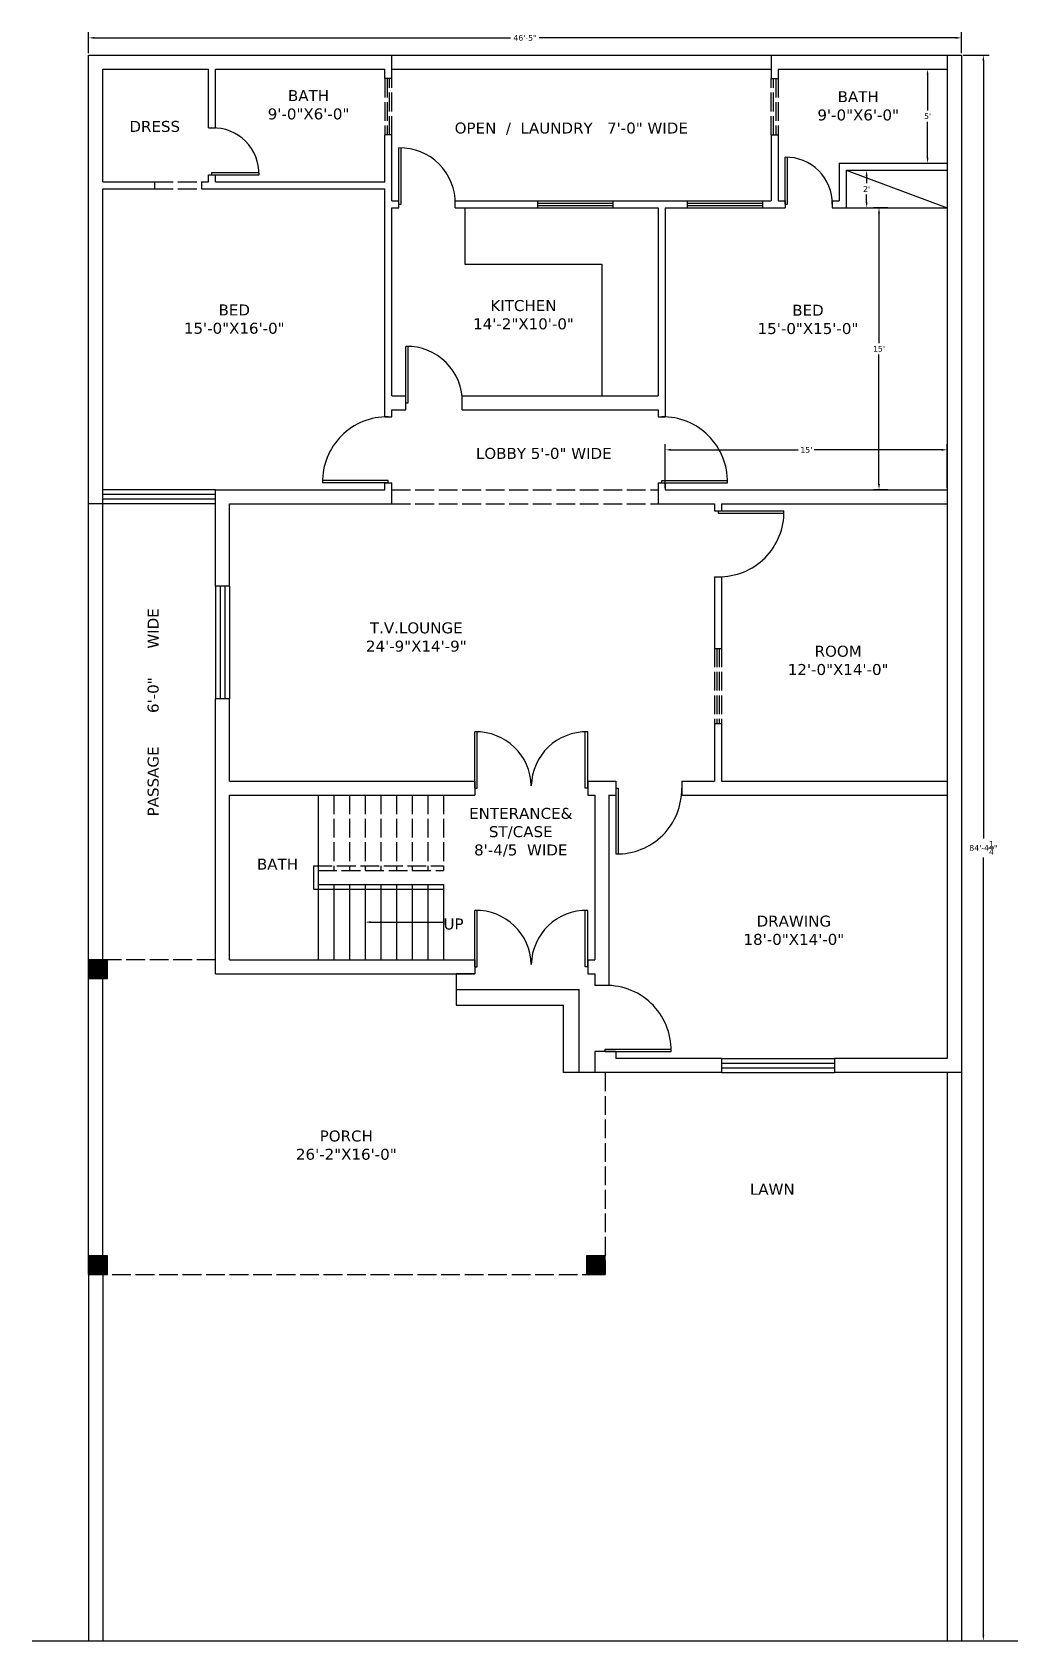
# Model space of a CAD drawing. Header units: inches. Extents: x 371 to 1000, y -1006 to 21.
import ezdxf

# ---------------------------------------------------------------- set-up
doc = ezdxf.new("R2010")
doc.units = ezdxf.units.IN
doc.header["$MEASUREMENT"] = 0
doc.linetypes.add('ACAD_ISO02W100', pattern=[15, 12, -3])
doc.styles.get("Standard").update_dxf_attribs({"font": 'verdana.ttf'})
doc.dimstyles.get("Standard").update_dxf_attribs({"dimscale": 20, "dimtxt": 0.18, "dimasz": 0.18, "dimexe": 0.18, "dimexo": 0.0625, "dimgap": 0.09, "dimtad": 0, "dimtih": 1, "dimtoh": 1, "dimdec": 3, "dimzin": 0, "dimdsep": 46, "dimlunit": 4, "dimtxsty": 'Standard', "dimcen": 0.09, "dimadec": 0, "dimazin": 0, "dimtfac": 1, "dimtdec": 3, "dimtofl": 0, "dimtmove": 0, "dimatfit": 3, "dimfxl": 1, "dimtolj": 1, "dimtzin": 0, "dimarcsym": 0})

# ---------------------------------------------------------------- blocks, each defined once
blk = doc.blocks.new('*D1')
at = {"color": 0, "lineweight": -2, "transparency": 16777216}
for p, q in [((965, 6.3), (981.4, 6.3)), ((977.8, 2.7), (977.8, -493.8)), ((977.8, -1002.4), (977.8, -505.9)), ((965, -1006), (981.4, -1006))]:
    blk.add_line(p, q, dxfattribs=at)
at = {"color": 0, "transparency": 16777216}
for points in [[(977.2, 2.7), (978.4, 2.7), (977.8, 6.3)], [(977.2, -1002.4), (978.4, -1002.4), (977.8, -1006)]]:
    blk.add_solid(points, dxfattribs=at)
at = {"layer": 'Defpoints', "color": 0, "transparency": 16777216}
for p in [(963.8, 6.3), (963.8, -1006), (977.8, -1006)]:
    blk.add_point(p, dxfattribs=at)
at = {"color": 0, "transparency": 16777216, "insert": (977.8, -499.8), "char_height": 3.6, "attachment_point": 5}
blk.add_mtext('\\A1;84\'-4{\\H1x;\\S1/4;}"', dxfattribs=at)
blk = doc.blocks.new('*D2')
at = {"color": 0, "lineweight": -2, "transparency": 16777216}
for p, q in [((406.8, 7.6), (406.8, 20.9)), ((963.8, 7.6), (963.8, 20.9)), ((410.4, 17.3), (676.1, 17.3)), ((960.2, 17.3), (694.4, 17.3))]:
    blk.add_line(p, q, dxfattribs=at)
at = {"color": 0, "transparency": 16777216}
for points in [[(410.4, 17.9), (410.4, 16.7), (406.8, 17.3)], [(960.2, 17.9), (960.2, 16.7), (963.8, 17.3)]]:
    blk.add_solid(points, dxfattribs=at)
at = {"layer": 'Defpoints', "color": 0, "transparency": 16777216}
for p in [(963.8, 17.3), (406.8, 6.3), (963.8, 6.3)]:
    blk.add_point(p, dxfattribs=at)
at = {"color": 0, "transparency": 16777216, "insert": (685.3, 17.3), "char_height": 3.6, "attachment_point": 5}
blk.add_mtext('\\A1;46\'-5"', dxfattribs=at)
blk = doc.blocks.new('*D3')
at = {"color": 0, "lineweight": -2, "transparency": 16777216}
for p, q in [((932.7, -2.7), (945.8, -2.7)), ((942.2, -6.3), (942.2, -29)), ((942.2, -59.1), (942.2, -36.3)), ((936.3, -62.7), (945.8, -62.7))]:
    blk.add_line(p, q, dxfattribs=at)
at = {"color": 0, "transparency": 16777216}
for points in [[(941.6, -6.3), (942.8, -6.3), (942.2, -2.7)], [(941.6, -59.1), (942.8, -59.1), (942.2, -62.7)]]:
    blk.add_solid(points, dxfattribs=at)
at = {"layer": 'Defpoints', "color": 0, "transparency": 16777216}
for p in [(931.4, -2.7), (942.2, -2.7), (935, -62.7)]:
    blk.add_point(p, dxfattribs=at)
at = {"color": 0, "transparency": 16777216, "insert": (942.2, -32.7), "char_height": 3.6, "attachment_point": 5}
blk.add_mtext("\\A1;5'", dxfattribs=at)
blk = doc.blocks.new('*D4')
at = {"color": 0, "lineweight": -2, "transparency": 16777216}
for p, q in [((891.5, -67.2), (906.9, -67.2)), ((903.3, -70.8), (903.3, -75.5)), ((891.5, -91.2), (906.9, -91.2)), ((903.3, -87.6), (903.3, -82.8))]:
    blk.add_line(p, q, dxfattribs=at)
at = {"color": 0, "transparency": 16777216}
for points in [[(902.7, -70.8), (903.9, -70.8), (903.3, -67.2)], [(902.7, -87.6), (903.9, -87.6), (903.3, -91.2)]]:
    blk.add_solid(points, dxfattribs=at)
at = {"layer": 'Defpoints', "color": 0, "transparency": 16777216}
for p in [(890.3, -67.2), (903.3, -67.2), (890.3, -91.2)]:
    blk.add_point(p, dxfattribs=at)
at = {"color": 0, "transparency": 16777216, "insert": (903.3, -79.2), "char_height": 3.6, "attachment_point": 5}
blk.add_mtext("\\A1;2'", dxfattribs=at)
blk = doc.blocks.new('*D5')
at = {"color": 0, "lineweight": -2, "transparency": 16777216}
for p, q in [((916.8, -91.2), (907.6, -91.2)), ((911.2, -94.8), (911.2, -177.5)), ((911.2, -267.6), (911.2, -184.8)), ((916.8, -271.2), (907.6, -271.2))]:
    blk.add_line(p, q, dxfattribs=at)
at = {"color": 0, "transparency": 16777216}
for points in [[(910.6, -94.8), (911.8, -94.8), (911.2, -91.2)], [(910.6, -267.6), (911.8, -267.6), (911.2, -271.2)]]:
    blk.add_solid(points, dxfattribs=at)
at = {"layer": 'Defpoints', "color": 0, "transparency": 16777216}
for p in [(918, -91.2), (911.2, -271.2), (918, -271.2)]:
    blk.add_point(p, dxfattribs=at)
at = {"color": 0, "transparency": 16777216, "insert": (911.2, -181.2), "char_height": 3.6, "attachment_point": 5}
blk.add_mtext("\\A1;15'", dxfattribs=at)
blk = doc.blocks.new('*D6')
at = {"color": 0, "lineweight": -2, "transparency": 16777216}
for p, q in [((774.8, -269.9), (774.8, -242.1)), ((778.4, -245.7), (859.7, -245.7)), ((951.2, -245.7), (869.9, -245.7)), ((954.8, -269.9), (954.8, -242.1))]:
    blk.add_line(p, q, dxfattribs=at)
at = {"color": 0, "transparency": 16777216}
for points in [[(778.4, -245.1), (778.4, -246.3), (774.8, -245.7)], [(951.2, -245.1), (951.2, -246.3), (954.8, -245.7)]]:
    blk.add_solid(points, dxfattribs=at)
at = {"layer": 'Defpoints', "color": 0, "transparency": 16777216}
for p in [(774.8, -245.7), (774.8, -271.2), (954.8, -271.2)]:
    blk.add_point(p, dxfattribs=at)
at = {"color": 0, "transparency": 16777216, "insert": (864.8, -245.7), "char_height": 3.6, "attachment_point": 5}
blk.add_mtext("\\A1;15'", dxfattribs=at)

msp = doc.modelspace()

# ---------------------------------------------------------------- hatches: boundary and pattern name
h = msp.add_hatch(color=256)
h.dxf.hatch_style = 1
h.paths.add_polyline_path([(418.7903, -571.1778), (406.7903, -571.1778), (406.7903, -583.1778), (418.7903, -583.1778)])
h = msp.add_hatch(color=256)
h.dxf.hatch_style = 1
h.paths.add_polyline_path([(418.7903, -760.1778), (406.7903, -760.1778), (406.7903, -772.1778), (418.7903, -772.1778)])
h = msp.add_hatch(color=256)
h.dxf.hatch_style = 1
h.paths.add_polyline_path([(736.5403, -760.1778), (724.5403, -760.1778), (724.5403, -772.1778), (736.5403, -772.1778)])

# ---------------------------------------------------------------- linework, layer by layer
for p, q in [((406.7903, 6.3222), (600.2903, 6.3222)), ((406.7903, -772.1778), (406.7903, 6.3222)), ((600.2903, -8.6778), (600.2903, 6.3222)), ((600.2903, 6.3222), (842.2903, 6.3222)), ((842.2903, 6.3222), (842.2903, -8.6778)), ((842.2903, 6.3222), (963.7903, 6.3222)), ((954.7903, 6.3222), (954.7903, -634.1778)), ((963.7903, 6.3222), (963.7903, -1005.9669)), ((415.7903, -2.6778), (483.2903, -2.6778)), ((415.7903, -74.6778), (415.7903, -2.6778)), ((483.2903, -40.1778), (483.2903, -2.6778)), ((487.7903, -2.6778), (595.7903, -2.6778)), ((487.7903, -40.1778), (487.7903, -2.6778)), ((595.7903, -8.6778), (595.7903, -2.6778)), ((600.2903, -8.6778), (595.7903, -8.6778)), ((600.2903, -2.6778), (842.2903, -2.6778)), ((842.2903, -8.6778), (846.7903, -8.6778)), ((846.7903, -2.6778), (846.7903, -8.6778)), ((846.7903, -2.6778), (954.7903, -2.6778)), ((954.7903, -2.6778), (954.7903, -62.6778)), ((483.2903, -40.1778), (487.7903, -40.1778)), ((595.7903, -74.6778), (595.7903, -44.6778)), ((600.2903, -44.6778), (595.7903, -44.6778)), ((600.2903, -86.6778), (600.2903, -44.6778)), ((842.2903, -44.6778), (846.7903, -44.6778)), ((842.2903, -44.6778), (842.2903, -86.6778)), ((846.7903, -44.6778), (846.7903, -86.6778)), ((604.7903, -88.9278), (604.7903, -52.9278)), ((606.2903, -88.9278), (606.2903, -52.9278)), ((851.2903, -88.9278), (851.2903, -58.9278)), ((852.7903, -88.9278), (852.7903, -58.9278)), ((483.2903, -74.6778), (483.2903, -70.1778)), ((483.2903, -70.1778), (487.7903, -70.1778)), ((485.5403, -70.1778), (485.5403, -68.6778)), ((485.5403, -68.6778), (515.5403, -68.6778)), ((485.5403, -70.1778), (515.5403, -70.1778)), ((487.7903, -74.6778), (487.7903, -70.1778)), ((885.7903, -62.6778), (885.7903, -86.6778)), ((885.7903, -62.6778), (954.7903, -62.6778)), ((890.2903, -67.1778), (954.7903, -67.1778)), ((890.2903, -67.1778), (890.2903, -91.1778)), ((890.2903, -67.1778), (954.7903, -91.1778)), ((954.7903, -67.1778), (954.7903, -271.1778)), ((415.7903, -74.6778), (448.7903, -74.6778)), ((415.7903, -79.1778), (448.7903, -79.1778)), ((415.7903, -571.1778), (415.7903, -79.1778)), ((448.7903, -74.6778), (448.7903, -79.1778)), ((478.7903, -74.6778), (478.7903, -79.1778)), ((478.7903, -74.6778), (483.2903, -74.6778)), ((478.7903, -79.1778), (595.7903, -79.1778)), ((487.7903, -74.6778), (595.7903, -74.6778)), ((595.7903, -224.6778), (595.7903, -79.1778)), ((600.2903, -86.6778), (604.7903, -86.6778)), ((600.2903, -91.1778), (604.7903, -91.1778)), ((600.2903, -211.1778), (600.2903, -91.1778)), ((604.7903, -91.1778), (604.7903, -86.6778)), ((604.7903, -88.9278), (606.2903, -88.9278)), ((640.7903, -91.1778), (640.7903, -86.6778)), ((640.7903, -86.6778), (693.5403, -86.6778)), ((640.7903, -91.1778), (693.5403, -91.1778)), ((646.7903, -91.1778), (646.7903, -127.1778)), ((693.5403, -91.1778), (693.5403, -86.6778)), ((693.5403, -86.6778), (741.5403, -86.6778)), ((693.5403, -86.6778), (741.5403, -86.6778)), ((693.5403, -88.1778), (741.5403, -88.1778)), ((693.5403, -89.6778), (741.5403, -89.6778)), ((693.5403, -91.1778), (741.5403, -91.1778)), ((741.5403, -91.1778), (741.5403, -86.6778)), ((741.5403, -86.6778), (789.0403, -86.6778)), ((741.5403, -91.1778), (770.2903, -91.1778)), ((770.2903, -91.1778), (770.2903, -211.1778)), ((774.7903, -91.1778), (774.7903, -224.6778)), ((774.7903, -91.1778), (789.0403, -91.1778)), ((789.0403, -91.1778), (789.0403, -86.6778)), ((789.0403, -86.6778), (837.0403, -86.6778)), ((789.0403, -88.1778), (837.0403, -88.1778)), ((789.0403, -89.6778), (837.0403, -89.6778)), ((789.0403, -91.1778), (837.0403, -91.1778)), ((837.0403, -91.1778), (837.0403, -86.6778)), ((837.0403, -86.6778), (842.2903, -86.6778)), ((837.0403, -91.1778), (851.2903, -91.1778)), ((846.7903, -86.6778), (851.2903, -86.6778)), ((851.2903, -86.6778), (851.2903, -91.1778)), ((851.2903, -88.9278), (852.7903, -88.9278)), ((881.2903, -86.6778), (881.2903, -91.1778)), ((881.2903, -86.6778), (885.7903, -86.6778)), ((881.2903, -91.1778), (954.7903, -91.1778)), ((646.7903, -127.1778), (734.2903, -127.1778)), ((734.2903, -127.1778), (734.2903, -211.1778)), ((609.2903, -215.6778), (609.2903, -179.6778)), ((610.7903, -215.6778), (610.7903, -179.6778)), ((600.2903, -211.1778), (609.2903, -211.1778)), ((609.2903, -220.1778), (609.2903, -211.1778)), ((645.2903, -220.1778), (645.2903, -211.1778)), ((645.2903, -211.1778), (770.2903, -211.1778)), ((595.7903, -224.6778), (600.2903, -224.6778)), ((600.2903, -224.6778), (600.2903, -220.1778)), ((600.2903, -220.1778), (609.2903, -220.1778)), ((609.2903, -215.6778), (610.7903, -215.6778)), ((645.2903, -220.1778), (770.2903, -220.1778)), ((770.2903, -220.1778), (770.2903, -224.6778)), ((770.2903, -224.6778), (774.7903, -224.6778)), ((598.0403, -265.1778), (556.0403, -265.1778)), ((598.0403, -266.6778), (556.0403, -266.6778)), ((595.7903, -271.1778), (595.7903, -266.6778)), ((595.7903, -266.6778), (600.2903, -266.6778)), ((598.0403, -266.6778), (598.0403, -265.1778)), ((600.2903, -280.1778), (600.2903, -266.6778)), ((770.2903, -266.6778), (774.7903, -266.6778)), ((770.2903, -266.6778), (770.2903, -280.1778)), ((772.5403, -266.6778), (772.5403, -265.1778)), ((772.5403, -265.1778), (814.5403, -265.1778)), ((772.5403, -266.6778), (814.5403, -266.6778)), ((774.7903, -266.6778), (774.7903, -271.1778)), ((487.7903, -271.1778), (415.7903, -271.1778)), ((487.7903, -274.1778), (415.7903, -274.1778)), ((487.7903, -277.1778), (415.7903, -277.1778)), ((487.7903, -271.1778), (595.7903, -271.1778)), ((487.7903, -332.6778), (487.7903, -271.1778)), ((774.7903, -271.1778), (954.7903, -271.1778)), ((487.7903, -280.1778), (406.7903, -280.1778)), ((496.7903, -280.1778), (600.2903, -280.1778)), ((496.7903, -332.6778), (496.7903, -280.1778)), ((770.2903, -280.1778), (806.2903, -280.1778)), ((806.2903, -280.1778), (806.2903, -284.6778)), ((806.2903, -284.6778), (810.7903, -284.6778)), ((808.5403, -284.6778), (850.5403, -284.6778)), ((808.5403, -284.6778), (808.5403, -286.1778)), ((808.5403, -286.1778), (850.5403, -286.1778)), ((810.7903, -280.1778), (810.7903, -284.6778)), ((810.7903, -280.1778), (954.7903, -280.1778)), ((954.7903, -280.1778), (954.7903, -457.1778)), ((806.2903, -326.6778), (810.7903, -326.6778)), ((806.2903, -326.6778), (806.2903, -372.4278)), ((810.7903, -326.6778), (810.7903, -372.4278)), ((496.7903, -332.6778), (487.7903, -332.6778)), ((487.7903, -332.6778), (487.7903, -404.6778)), ((490.7903, -332.6778), (490.7903, -404.6778)), ((493.7903, -332.6778), (493.7903, -404.6778)), ((496.7903, -332.6778), (496.7903, -404.6778)), ((806.2903, -372.4278), (810.7903, -372.4278)), ((487.7903, -580.1778), (487.7903, -404.6778)), ((496.7903, -404.6778), (487.7903, -404.6778)), ((496.7903, -457.1778), (496.7903, -404.6778)), ((806.2903, -420.4278), (810.7903, -420.4278)), ((806.2903, -420.4278), (806.2903, -457.1778)), ((810.7903, -420.4278), (810.7903, -457.1778)), ((653.2903, -461.6778), (653.2903, -425.6778)), ((654.7903, -461.6778), (654.7903, -425.6778)), ((723.7903, -461.6778), (723.7903, -425.6778)), ((725.2903, -461.6778), (725.2903, -425.6778)), ((496.7903, -457.1778), (653.2903, -457.1778)), ((653.2903, -457.1778), (653.2903, -466.1778)), ((653.2903, -461.6778), (654.7903, -461.6778)), ((725.2903, -461.6778), (723.7903, -461.6778)), ((725.2903, -457.1778), (725.2903, -466.1778)), ((725.2903, -457.1778), (743.2903, -457.1778)), ((743.2903, -457.1778), (743.2903, -466.1778)), ((743.2903, -461.6778), (743.2903, -503.6778)), ((743.2903, -461.6778), (744.7903, -461.6778)), ((744.7903, -461.6778), (744.7903, -503.6778)), ((785.2903, -457.1778), (785.2903, -466.1778)), ((785.2903, -457.1778), (806.2903, -457.1778)), ((810.7903, -457.1778), (954.7903, -457.1778)), ((496.7903, -571.1778), (496.7903, -466.1778)), ((496.7903, -466.1778), (653.2903, -466.1778)), ((553.2903, -466.1778), (553.2903, -571.1778)), ((725.2903, -466.1778), (729.7903, -466.1778)), ((729.7903, -466.1778), (729.7903, -571.1778)), ((738.7903, -466.1778), (738.7903, -587.6778)), ((738.7903, -466.1778), (743.2903, -466.1778)), ((785.2903, -466.1778), (954.7903, -466.1778)), ((550.2903, -511.1778), (550.2903, -526.1778)), ((553.2903, -523.1778), (633.2903, -523.1778)), ((563.2903, -523.1778), (563.2903, -571.1778)), ((573.2903, -523.1778), (573.2903, -571.1778)), ((583.2903, -523.1778), (583.2903, -571.1778)), ((593.2903, -523.1778), (593.2903, -571.1778)), ((603.2903, -523.1778), (603.2903, -571.1778)), ((613.2903, -523.1778), (613.2903, -571.1778)), ((623.2903, -523.1778), (623.2903, -571.1778)), ((633.2903, -523.1778), (633.2903, -571.1778)), ((550.2903, -526.1778), (633.2903, -526.1778)), ((653.2903, -575.6778), (653.2903, -539.6778)), ((654.7903, -575.6778), (654.7903, -539.6778)), ((723.7903, -575.6778), (723.7903, -539.6778)), ((725.2903, -575.6778), (725.2903, -539.6778)), ((496.7903, -571.1778), (653.2903, -571.1778)), ((653.2903, -571.1778), (653.2903, -580.1778)), ((725.2903, -571.1778), (729.7903, -571.1778)), ((725.2903, -571.1778), (725.2903, -580.1778)), ((415.7903, -772.1778), (415.7903, -583.1778)), ((487.7903, -580.1778), (653.2903, -580.1778)), ((653.2903, -580.1778), (641.2903, -580.1778)), ((641.2903, -580.1778), (641.2903, -600.1778)), ((653.2903, -575.6778), (654.7903, -575.6778)), ((725.2903, -575.6778), (723.7903, -575.6778)), ((725.2903, -580.1778), (729.7903, -580.1778)), ((729.7903, -580.1778), (729.7903, -587.6778)), ((641.2903, -590.1778), (719.7903, -590.1778)), ((719.7903, -643.1778), (719.7903, -590.1778)), ((738.7903, -587.6778), (729.7903, -587.6778)), ((641.2903, -600.1778), (709.7903, -600.1778)), ((709.7903, -643.1778), (709.7903, -600.1778)), ((729.7903, -629.6778), (729.7903, -643.1778)), ((743.2903, -629.6778), (729.7903, -629.6778)), ((736.5403, -629.6778), (736.5403, -628.1778)), ((736.5403, -628.1778), (778.5403, -628.1778)), ((736.5403, -629.6778), (778.5403, -629.6778)), ((743.2903, -629.6778), (743.2903, -634.1778)), ((810.7903, -634.1778), (743.2903, -634.1778)), ((810.7903, -634.1778), (810.7903, -643.1778)), ((810.7903, -634.1778), (882.7903, -634.1778)), ((954.7903, -634.1778), (882.7903, -634.1778)), ((882.7903, -634.1778), (882.7903, -643.1778)), ((729.7903, -643.1778), (709.7903, -643.1778)), ((810.7903, -643.1778), (729.7903, -643.1778)), ((810.7903, -637.1778), (882.7903, -637.1778)), ((810.7903, -640.1778), (882.7903, -640.1778)), ((810.7903, -643.1778), (882.7903, -643.1778)), ((963.7903, -643.1778), (882.7903, -643.1778)), ((954.7903, -643.1778), (954.7903, -1005.9669)), ((406.7903, -772.1778), (406.7903, -1005.9669)), ((415.7903, -772.1778), (415.7903, -1005.9669)), ((370.7903, -1005.9669), (999.7903, -1005.9669))]:
    msp.add_line(p, q)
at = {"linetype": 'ACAD_ISO02W100'}
for p, q in [((595.7903, -8.6778), (595.7903, -44.6778)), ((597.2903, -8.6778), (597.2903, -44.6778)), ((598.7903, -44.6778), (598.7903, -8.6778)), ((600.2903, -44.6778), (600.2903, -8.6778)), ((842.2903, -44.6778), (842.2903, -8.6778)), ((843.7903, -44.6778), (843.7903, -8.6778)), ((845.2903, -8.6778), (845.2903, -44.6778)), ((846.7903, -8.6778), (846.7903, -44.6778)), ((448.7903, -74.6778), (478.7903, -74.6778)), ((448.7903, -79.1778), (478.7903, -79.1778)), ((600.2903, -271.1778), (770.2903, -271.1778)), ((600.2903, -280.1778), (770.2903, -280.1778)), ((806.2903, -372.4278), (806.2903, -420.4278)), ((807.7903, -372.4278), (807.7903, -420.4278)), ((809.2903, -372.4278), (809.2903, -420.4278)), ((810.7903, -372.4278), (810.7903, -420.4278)), ((563.2903, -466.1778), (563.2903, -514.1778)), ((573.2903, -466.1778), (573.2903, -514.1778)), ((583.2903, -466.1778), (583.2903, -514.1778)), ((593.2903, -466.1778), (593.2903, -514.1778)), ((603.2903, -466.1778), (603.2903, -514.1778)), ((613.2903, -466.1778), (613.2903, -514.1778)), ((623.2903, -466.1778), (623.2903, -514.1778)), ((633.2903, -466.1778), (633.2903, -514.1778)), ((550.2903, -511.1778), (633.2903, -511.1778)), ((553.2903, -514.1778), (633.2903, -514.1778)), ((487.7903, -571.1778), (406.7903, -571.1778)), ((736.5403, -643.1778), (736.5403, -772.1778)), ((406.7903, -772.1778), (736.5403, -772.1778))]:
    msp.add_line(p, q, dxfattribs=at)
msp.add_lwpolyline([(586.8903, -547.1778), (633.2903, -547.1778)])
for points in [[(418.7903, -571.1778), (406.7903, -571.1778), (406.7903, -583.1778), (418.7903, -583.1778)], [(418.7903, -760.1778), (406.7903, -760.1778), (406.7903, -772.1778), (418.7903, -772.1778)], [(736.5403, -760.1778), (724.5403, -760.1778), (724.5403, -772.1778), (736.5403, -772.1778)]]:
    msp.add_lwpolyline(points, close=True)
for centre, radius, start, end in [((486.2903, -69.4278), 29.2596, 358.5311993, 91.4688007), ((605.5403, -88.1778), 35.258, 358.7811248, 91.2188752), ((852.0403, -88.1778), 29.2596, 358.5311993, 91.4688007), ((610.0403, -214.9278), 35.258, 358.7811248, 91.2188752), ((597.2903, -265.9278), 41.2568, 88.9583733, 181.0416267), ((773.2903, -265.9278), 41.2568, 358.9583733, 91.0416267), ((809.2903, -285.4278), 41.2568, 268.9583733, 1.0416267), ((654.0403, -460.9278), 35.258, 1.2188752, 91.2188752), ((724.5403, -460.9278), 35.258, 88.7811248, 178.7811248), ((744.0403, -462.4278), 41.2568, 268.9583733, 1.0416267), ((654.0403, -574.9278), 35.258, 1.2188752, 91.2188752), ((724.5403, -574.9278), 35.258, 88.7811248, 178.7811248), ((737.195, -628.9278), 41.3521, 358.9607747, 94.0278925)]:
    msp.add_arc(centre, radius, start, end)
msp.add_solid([(586.8903, -547.7778), (583.2903, -547.1778), (586.8903, -546.5778)])

# ---------------------------------------------------------------- texts
at = {"char_height": 7, "attachment_point": 1}
for s, width, heights, insert in [('\\pxqc;BATH\\P9\'-0"X6\'-0"', 64.540119, [0], (514.8778, -16.0756)), ('\\pxqc;BATH\\P9\'-0"X6\'-0"', 64.540119, [0], (865.6394, -16.748)), ('\\pxqc;DRESS', 46.306271, [0], (425.839, -35.7293)), ('\\pxqc;OPEN  /  LAUNDRY   7\'-0" WIDE', 228.696567, [27.6794], (600.4636, -36.7702)), ('\\pxqc;BED \\P15\'-0"X16\'-0"', 141.113275, [0], (429.1888, -152.891)), ('\\pxqc;KITCHEN\\P14\'-2"X10\'-0"', 99.94684, [0], (634.3434, -150.0927)), ('\\pxqc;BED \\P15\'-0"X15\'-0"', 141.113275, [0], (795.3257, -153.0795)), ('\\pxqc;LOBBY 5\'-0" WIDE', 99.444308, [0], (647.56, -244.4676)), ('\\pxqc;T.V.LOUNGE\\P24\'-9"X14\'-9"', 85.132682, [0], (573.3336, -355.837)), ('\\pxqc;ROOM\\P12\'-0"X14\'-0"', 116.621188, [0], (826.8131, -370.7392)), ("\\pxqc;ENTERANCE& ST/CASE\\P8'-4/5  WIDE", 86.749236, [0], (639.2001, -474.2575)), ('BATH', 26.546863, [5.3784], (514.2175, -506.6778)), ('\\pxqc;DRAWING\\P18\'-0"X14\'-0"', 125.694283, [0], (794.0207, -543.0198)), ('UP', 6.12148, [0.0955], (633.2903, -544.8389)), ('\\pxqc;PORCH\\P26\'-2"X16\'-0"', 169.206537, [0], (486.6442, -680.1918)), ('LAWN', 109.914189, [0], (828.8096, -714.2178))]:
    msp.add_mtext_dynamic_manual_height_columns(s, width=width, gutter_width=1, heights=heights, dxfattribs=dict(at, insert=insert))
at = {"insert": (444.456, -479.6769), "char_height": 7, "attachment_point": 1, "rotation": 90}
msp.add_mtext_dynamic_manual_height_columns('PASSAGE       6\'-0"      WIDE', width=318.369708, gutter_width=1, heights=[0], dxfattribs=at)

# ---------------------------------------------------------------- dimensions: what is measured, and where the dimension line sits
dim = msp.add_linear_dim(base=(963.7903, 17.3222), p1=(406.7903, 6.3222), p2=(963.7903, 6.3222), angle=0, dimstyle='Standard')
dim.commit()
dim.dimension.update_dxf_attribs({"geometry": '*D2', "text_midpoint": (685.2903, 17.3222), "dimtype": 161})
dim = msp.add_aligned_dim(p1=(963.7903, 6.3222), p2=(963.7903, -1005.9669), distance=14.046, dimstyle='Standard')
dim.commit()
dim.dimension.update_dxf_attribs({"geometry": '*D1', "text_midpoint": (977.8363, -499.8223)})
for base, p1, p2, picture, middle in [((942.1602, -2.6778), (935.0485, -62.6778), (931.423, -2.6778), '*D3', (942.1602, -32.6778)), ((903.2992, -67.1778), (890.2903, -91.1778), (890.2903, -67.1778), '*D4', (903.2992, -79.1778)), ((911.1778, -271.1778), (918.0403, -91.1778), (918.0403, -271.1778), '*D5', (911.1778, -181.1778))]:
    dim = msp.add_linear_dim(base=base, p1=p1, p2=p2, angle=90, dimstyle='Standard')
    dim.commit()
    dim.dimension.update_dxf_attribs({"geometry": picture, "text_midpoint": middle})
dim = msp.add_linear_dim(base=(774.7903, -245.7327), p1=(954.7903, -271.1778), p2=(774.7903, -271.1778), dimstyle='Standard')
dim.commit()
dim.dimension.update_dxf_attribs({"geometry": '*D6', "text_midpoint": (864.7903, -245.7327)})

doc.saveas('drawing.dxf')
